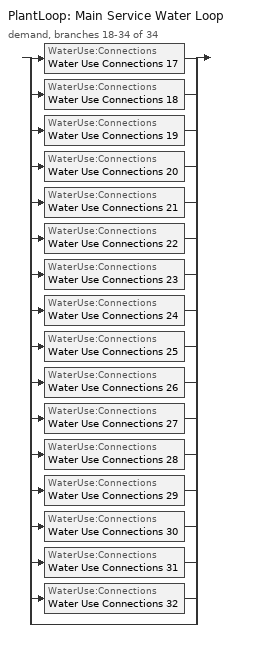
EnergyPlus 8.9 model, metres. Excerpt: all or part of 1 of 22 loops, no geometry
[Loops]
PlantLoop 'Main Service Water Loop'
 demand, branches 18-34 of 34: split
  | WaterUse:Connections 'Water Use Connections 17'
  | WaterUse:Connections 'Water Use Connections 18'
  | WaterUse:Connections 'Water Use Connections 19'
  | WaterUse:Connections 'Water Use Connections 20'
  | WaterUse:Connections 'Water Use Connections 21'
  | WaterUse:Connections 'Water Use Connections 22'
  | WaterUse:Connections 'Water Use Connections 23'
  | WaterUse:Connections 'Water Use Connections 24'
  | WaterUse:Connections 'Water Use Connections 25'
  | WaterUse:Connections 'Water Use Connections 26'
  | WaterUse:Connections 'Water Use Connections 27'
  | WaterUse:Connections 'Water Use Connections 28'
  | WaterUse:Connections 'Water Use Connections 29'
  | WaterUse:Connections 'Water Use Connections 30'
  | WaterUse:Connections 'Water Use Connections 31'
  | WaterUse:Connections 'Water Use Connections 32'
  | bypass
[WaterUse:Connections]
Name | Water Use Equipment Name 1
Water Use Connections 17 | Kitchen_zn_1_flr_1 Service Water Use 0.11gal/min
Water Use Connections 18 | Library_media_center_zn_1_flr_2 Service Water Use 0.32gal/min
Water Use Connections 19 | Mult_class_1_pod_1_zn_1_flr_1 Service Water Use 0.35gal/min
Water Use Connections 20 | Mult_class_1_pod_1_zn_1_flr_2 Service Water Use 0.35gal/min
Water Use Connections 21 | Mult_class_1_pod_2_zn_1_flr_1 Service Water Use 0.35gal/min
Water Use Connections 22 | Mult_class_1_pod_2_zn_1_flr_2 Service Water Use 0.35gal/min
Water Use Connections 23 | Mult_class_1_pod_3_zn_1_flr_1 Service Water Use 0.35gal/min
Water Use Connections 24 | Mult_class_1_pod_3_zn_1_flr_2 Service Water Use 0.35gal/min
Water Use Connections 25 | Mult_class_2_pod_1_zn_1_flr_1 Service Water Use 0.35gal/min
Water Use Connections 26 | Mult_class_2_pod_1_zn_1_flr_2 Service Water Use 0.35gal/min
Water Use Connections 27 | Mult_class_2_pod_2_zn_1_flr_1 Service Water Use 0.35gal/min
Water Use Connections 28 | Mult_class_2_pod_2_zn_1_flr_2 Service Water Use 0.35gal/min
Water Use Connections 29 | Mult_class_2_pod_3_zn_1_flr_1 Service Water Use 0.35gal/min
Water Use Connections 30 | Mult_class_2_pod_3_zn_1_flr_2 Service Water Use 0.35gal/min
Water Use Connections 31 | Offices_zn_1_flr_1 Service Water Use 0.2gal/min
Water Use Connections 32 | Offices_zn_1_flr_2 Service Water Use 0.2gal/min
[WaterUse:Equipment]
Name | Peak Flow Rate {m3/s} | Flow Rate Fraction Schedule | Target Temperature Schedule | Zone | Sensible Fraction Schedule | Latent Fraction Schedule
Kitchen_zn_1_flr_1 Service Water Use 0.11gal/min | 6.88336e-06 | NECB-B-Service Water Heating | Schedule Ruleset 53 | ALL_ST=Food preparation area_FL=Building Story 1_SCH=B | Schedule Ruleset 51 | Schedule Ruleset 52
Library_media_center_zn_1_flr_2 Service Water Use 0.32gal/min | 2.00765e-05 | NECB-C-Service Water Heating | Schedule Ruleset 56 | ALL_ST=Library reading area_FL=Building Story 2_SCH=C | Schedule Ruleset 54 | Schedule Ruleset 55
Mult_class_1_pod_1_zn_1_flr_1 Service Water Use 0.35gal/min | 2.19566e-05 | NECB-D-Service Water Heating | Schedule Ruleset 59 | ALL_ST=Classroom/Lecture hall/Training room other_FL=Building Story 1_SCH=D 2 | Schedule Ruleset 57 | Schedule Ruleset 58
Mult_class_1_pod_1_zn_1_flr_2 Service Water Use 0.35gal/min | 2.19566e-05 | NECB-D-Service Water Heating | Schedule Ruleset 62 | ALL_ST=Classroom/Lecture hall/Training room other_FL=Building Story 2_SCH=D 1 | Schedule Ruleset 60 | Schedule Ruleset 61
Mult_class_1_pod_2_zn_1_flr_1 Service Water Use 0.35gal/min | 2.19566e-05 | NECB-D-Service Water Heating | Schedule Ruleset 65 | ALL_ST=Classroom/Lecture hall/Training room other_FL=Building Story 1_SCH=D 2 | Schedule Ruleset 63 | Schedule Ruleset 64
Mult_class_1_pod_2_zn_1_flr_2 Service Water Use 0.35gal/min | 2.19566e-05 | NECB-D-Service Water Heating | Schedule Ruleset 68 | ALL_ST=Classroom/Lecture hall/Training room other_FL=Building Story 2_SCH=D 1 | Schedule Ruleset 66 | Schedule Ruleset 67
Mult_class_1_pod_3_zn_1_flr_1 Service Water Use 0.35gal/min | 2.19566e-05 | NECB-D-Service Water Heating | Schedule Ruleset 71 | ALL_ST=Classroom/Lecture hall/Training room other_FL=Building Story 1_SCH=D 2 | Schedule Ruleset 69 | Schedule Ruleset 70
Mult_class_1_pod_3_zn_1_flr_2 Service Water Use 0.35gal/min | 2.19566e-05 | NECB-D-Service Water Heating | Schedule Ruleset 74 | ALL_ST=Classroom/Lecture hall/Training room other_FL=Building Story 2_SCH=D 1 | Schedule Ruleset 72 | Schedule Ruleset 73
Mult_class_2_pod_1_zn_1_flr_1 Service Water Use 0.35gal/min | 2.19566e-05 | NECB-D-Service Water Heating | Schedule Ruleset 77 | ALL_ST=Classroom/Lecture hall/Training room other_FL=Building Story 1_SCH=D 1 | Schedule Ruleset 75 | Schedule Ruleset 76
Mult_class_2_pod_1_zn_1_flr_2 Service Water Use 0.35gal/min | 2.19566e-05 | NECB-D-Service Water Heating | Schedule Ruleset 80 | ALL_ST=Classroom/Lecture hall/Training room other_FL=Building Story 2_SCH=D 2 | Schedule Ruleset 78 | Schedule Ruleset 79
Mult_class_2_pod_2_zn_1_flr_1 Service Water Use 0.35gal/min | 2.19566e-05 | NECB-D-Service Water Heating | Schedule Ruleset 83 | ALL_ST=Classroom/Lecture hall/Training room other_FL=Building Story 1_SCH=D 1 | Schedule Ruleset 81 | Schedule Ruleset 82
Mult_class_2_pod_2_zn_1_flr_2 Service Water Use 0.35gal/min | 2.19566e-05 | NECB-D-Service Water Heating | Schedule Ruleset 86 | ALL_ST=Classroom/Lecture hall/Training room other_FL=Building Story 2_SCH=D 2 | Schedule Ruleset 84 | Schedule Ruleset 85
Mult_class_2_pod_3_zn_1_flr_1 Service Water Use 0.35gal/min | 2.19566e-05 | NECB-D-Service Water Heating | Schedule Ruleset 89 | ALL_ST=Classroom/Lecture hall/Training room other_FL=Building Story 1_SCH=D 1 | Schedule Ruleset 87 | Schedule Ruleset 88
Mult_class_2_pod_3_zn_1_flr_2 Service Water Use 0.35gal/min | 2.19566e-05 | NECB-D-Service Water Heating | Schedule Ruleset 92 | ALL_ST=Classroom/Lecture hall/Training room other_FL=Building Story 2_SCH=D 2 | Schedule Ruleset 90 | Schedule Ruleset 91
Offices_zn_1_flr_1 Service Water Use 0.2gal/min | 1.27151e-05 | NECB-A-Service Water Heating | Schedule Ruleset 95 | ALL_ST=Office enclosed <= 25 m2_FL=Building Story 1_SCH=A | Schedule Ruleset 93 | Schedule Ruleset 94
Offices_zn_1_flr_2 Service Water Use 0.2gal/min | 1.27151e-05 | NECB-A-Service Water Heating | Schedule Ruleset 98 | ALL_ST=Office enclosed <= 25 m2_FL=Building Story 2_SCH=A | Schedule Ruleset 96 | Schedule Ruleset 97
[Schedule:Day:Interval]
NECB-A-Service Water Heating Default; NECB-A-Service Water Heating Default|Wkdy Day: No, 07:00, 0.05, 08:00, 0.1, 10:00, 0.5, 16:00, 0.9, 17:00, 0.7, 18:00, 0.5, 19:00, 0.3, 22:00, 0.2, 24:00, 0.05
NECB-A-Service Water Heating Sat Day; NECB-A-Service Water Heating Sun|Hol Day; NECB-D-Service Water Heating Sat Day; NECB-D-Service Water Heating Sun|Hol Day; Schedule Day 54; Schedule Day 57; Schedule Day 60; Schedule Day 63; Schedule Day 66; Schedule Day 69; Schedule Day 72; Schedule Day 75; Schedule Day 78; Schedule Day 81; Schedule Day 84; Schedule Day 87; Schedule Day 90; Schedule Day 93; Schedule Day 96; Schedule Day 99: No, 24:00, 0.05
NECB-B-Service Water Heating Default; NECB-B-Service Water Heating Default|Wkdy Day: No, 01:00, 0.6, 02:00, 0.5, 09:00, 0.05, 11:00, 0.7, 12:00, 0.4, 13:00, 0.5, 15:00, 0.6, 16:00, 0.4, 18:00, 0.3, 19:00, 0.4, 20:00, 0.5, 22:00, 0.8, 24:00, 0.9
NECB-B-Service Water Heating Sat Day: No, 01:00, 0.7, 02:00, 0.6, 09:00, 0.05, 11:00, 0.7, 12:00, 0.4, 13:00, 0.5, 15:00, 0.6, 16:00, 0.4, 18:00, 0.3, 19:00, 0.4, 20:00, 0.5, 22:00, 0.8, 24:00, 0.9
NECB-B-Service Water Heating Sun|Hol Day: No, 01:00, 0.5, 02:00, 0.6, 09:00, 0.05, 11:00, 0.7, 12:00, 0.4, 13:00, 0.5, 15:00, 0.6, 16:00, 0.4, 18:00, 0.3, 19:00, 0.4, 20:00, 0.5, 22:00, 0.8, 24:00, 0.5
NECB-C-Service Water Heating Default; NECB-C-Service Water Heating Default|Wkdy Day: No, 08:00, 0.05, 09:00, 0.1, 10:00, 0.2, 11:00, 0.3, 12:00, 0.4, 16:00, 0.8, 17:00, 0.6, 18:00, 0.4, 19:00, 0.3, 21:00, 0.2, 24:00, 0.05
NECB-C-Service Water Heating Sat Day: No, 08:00, 0.05, 09:00, 0.1, 10:00, 0.2, 11:00, 0.3, 12:00, 0.5, 16:00, 0.9, 17:00, 0.7, 18:00, 0.5, 19:00, 0.3, 21:00, 0.2, 24:00, 0.05
NECB-C-Service Water Heating Sun|Hol Day: No, 08:00, 0.05, 09:00, 0.1, 10:00, 0.2, 11:00, 0.3, 12:00, 0.5, 17:00, 0.9, 18:00, 0.5, 19:00, 0.3, 24:00, 0.05
NECB-D-Service Water Heating Default; NECB-D-Service Water Heating Default|Wkdy Day: No, 08:00, 0.05, 10:00, 0.5, 16:00, 0.9, 17:00, 0.7, 18:00, 0.3, 21:00, 0.5, 22:00, 0.3, 24:00, 0.05
Schedule Day 100; Schedule Day 55; Schedule Day 58; Schedule Day 61; Schedule Day 64; Schedule Day 67; Schedule Day 70; Schedule Day 73; Schedule Day 76; Schedule Day 79; Schedule Day 82; Schedule Day 85; Schedule Day 88; Schedule Day 91; Schedule Day 94; Schedule Day 97: No, 24:00, 60
Schedule Day 53; Schedule Day 56; Schedule Day 59; Schedule Day 62; Schedule Day 65; Schedule Day 68; Schedule Day 71; Schedule Day 74; Schedule Day 77; Schedule Day 80; Schedule Day 83; Schedule Day 86; Schedule Day 89; Schedule Day 92; Schedule Day 95; Schedule Day 98: No, 24:00, 0.2
[Schedule:Week:Daily]
NECB-A-Service Water Heating Week Rule - Jan1-Dec31: NECB-A-Service Water Heating Sun|Hol Day, NECB-A-Service Water Heating Default|Wkdy Day, NECB-A-Service Water Heating Default|Wkdy Day, NECB-A-Service Water Heating Default|Wkdy Day, NECB-A-Service Water Heating Default|Wkdy Day, NECB-A-Service Water Heating Default|Wkdy Day, NECB-A-Service Water Heating Sat Day, NECB-A-Service Water Heating Default, NECB-A-Service Water Heating Default, NECB-A-Service Water Heating Default, NECB-A-Service Water Heating Default, NECB-A-Service Water Heating Default
NECB-B-Service Water Heating Week Rule - Jan1-Dec31: NECB-B-Service Water Heating Sun|Hol Day, NECB-B-Service Water Heating Default|Wkdy Day, NECB-B-Service Water Heating Default|Wkdy Day, NECB-B-Service Water Heating Default|Wkdy Day, NECB-B-Service Water Heating Default|Wkdy Day, NECB-B-Service Water Heating Default|Wkdy Day, NECB-B-Service Water Heating Sat Day, NECB-B-Service Water Heating Default, NECB-B-Service Water Heating Default, NECB-B-Service Water Heating Default, NECB-B-Service Water Heating Default, NECB-B-Service Water Heating Default
NECB-C-Service Water Heating Week Rule - Jan1-Dec31: NECB-C-Service Water Heating Sun|Hol Day, NECB-C-Service Water Heating Default|Wkdy Day, NECB-C-Service Water Heating Default|Wkdy Day, NECB-C-Service Water Heating Default|Wkdy Day, NECB-C-Service Water Heating Default|Wkdy Day, NECB-C-Service Water Heating Default|Wkdy Day, NECB-C-Service Water Heating Sat Day, NECB-C-Service Water Heating Default, NECB-C-Service Water Heating Default, NECB-C-Service Water Heating Default, NECB-C-Service Water Heating Default, NECB-C-Service Water Heating Default
NECB-D-Service Water Heating Week Rule - Jan1-Dec31: NECB-D-Service Water Heating Sun|Hol Day, NECB-D-Service Water Heating Default|Wkdy Day, NECB-D-Service Water Heating Default|Wkdy Day, NECB-D-Service Water Heating Default|Wkdy Day, NECB-D-Service Water Heating Default|Wkdy Day, NECB-D-Service Water Heating Default|Wkdy Day, NECB-D-Service Water Heating Sat Day, NECB-D-Service Water Heating Default, NECB-D-Service Water Heating Default, NECB-D-Service Water Heating Default, NECB-D-Service Water Heating Default, NECB-D-Service Water Heating Default
Schedule Ruleset 51 Week Rule - Jan1-Dec31: Schedule Day 53, Schedule Day 53, Schedule Day 53, Schedule Day 53, Schedule Day 53, Schedule Day 53, Schedule Day 53, Schedule Day 53, Schedule Day 53, Schedule Day 53, Schedule Day 53, Schedule Day 53
Schedule Ruleset 52 Week Rule - Jan1-Dec31: Schedule Day 54, Schedule Day 54, Schedule Day 54, Schedule Day 54, Schedule Day 54, Schedule Day 54, Schedule Day 54, Schedule Day 54, Schedule Day 54, Schedule Day 54, Schedule Day 54, Schedule Day 54
Schedule Ruleset 53 Week Rule - Jan1-Dec31: Schedule Day 55, Schedule Day 55, Schedule Day 55, Schedule Day 55, Schedule Day 55, Schedule Day 55, Schedule Day 55, Schedule Day 55, Schedule Day 55, Schedule Day 55, Schedule Day 55, Schedule Day 55
Schedule Ruleset 54 Week Rule - Jan1-Dec31: Schedule Day 56, Schedule Day 56, Schedule Day 56, Schedule Day 56, Schedule Day 56, Schedule Day 56, Schedule Day 56, Schedule Day 56, Schedule Day 56, Schedule Day 56, Schedule Day 56, Schedule Day 56
Schedule Ruleset 55 Week Rule - Jan1-Dec31: Schedule Day 57, Schedule Day 57, Schedule Day 57, Schedule Day 57, Schedule Day 57, Schedule Day 57, Schedule Day 57, Schedule Day 57, Schedule Day 57, Schedule Day 57, Schedule Day 57, Schedule Day 57
Schedule Ruleset 56 Week Rule - Jan1-Dec31: Schedule Day 58, Schedule Day 58, Schedule Day 58, Schedule Day 58, Schedule Day 58, Schedule Day 58, Schedule Day 58, Schedule Day 58, Schedule Day 58, Schedule Day 58, Schedule Day 58, Schedule Day 58
Schedule Ruleset 57 Week Rule - Jan1-Dec31: Schedule Day 59, Schedule Day 59, Schedule Day 59, Schedule Day 59, Schedule Day 59, Schedule Day 59, Schedule Day 59, Schedule Day 59, Schedule Day 59, Schedule Day 59, Schedule Day 59, Schedule Day 59
Schedule Ruleset 58 Week Rule - Jan1-Dec31: Schedule Day 60, Schedule Day 60, Schedule Day 60, Schedule Day 60, Schedule Day 60, Schedule Day 60, Schedule Day 60, Schedule Day 60, Schedule Day 60, Schedule Day 60, Schedule Day 60, Schedule Day 60
Schedule Ruleset 59 Week Rule - Jan1-Dec31: Schedule Day 61, Schedule Day 61, Schedule Day 61, Schedule Day 61, Schedule Day 61, Schedule Day 61, Schedule Day 61, Schedule Day 61, Schedule Day 61, Schedule Day 61, Schedule Day 61, Schedule Day 61
Schedule Ruleset 60 Week Rule - Jan1-Dec31: Schedule Day 62, Schedule Day 62, Schedule Day 62, Schedule Day 62, Schedule Day 62, Schedule Day 62, Schedule Day 62, Schedule Day 62, Schedule Day 62, Schedule Day 62, Schedule Day 62, Schedule Day 62
Schedule Ruleset 61 Week Rule - Jan1-Dec31: Schedule Day 63, Schedule Day 63, Schedule Day 63, Schedule Day 63, Schedule Day 63, Schedule Day 63, Schedule Day 63, Schedule Day 63, Schedule Day 63, Schedule Day 63, Schedule Day 63, Schedule Day 63
Schedule Ruleset 62 Week Rule - Jan1-Dec31: Schedule Day 64, Schedule Day 64, Schedule Day 64, Schedule Day 64, Schedule Day 64, Schedule Day 64, Schedule Day 64, Schedule Day 64, Schedule Day 64, Schedule Day 64, Schedule Day 64, Schedule Day 64
Schedule Ruleset 63 Week Rule - Jan1-Dec31: Schedule Day 65, Schedule Day 65, Schedule Day 65, Schedule Day 65, Schedule Day 65, Schedule Day 65, Schedule Day 65, Schedule Day 65, Schedule Day 65, Schedule Day 65, Schedule Day 65, Schedule Day 65
Schedule Ruleset 64 Week Rule - Jan1-Dec31: Schedule Day 66, Schedule Day 66, Schedule Day 66, Schedule Day 66, Schedule Day 66, Schedule Day 66, Schedule Day 66, Schedule Day 66, Schedule Day 66, Schedule Day 66, Schedule Day 66, Schedule Day 66
Schedule Ruleset 65 Week Rule - Jan1-Dec31: Schedule Day 67, Schedule Day 67, Schedule Day 67, Schedule Day 67, Schedule Day 67, Schedule Day 67, Schedule Day 67, Schedule Day 67, Schedule Day 67, Schedule Day 67, Schedule Day 67, Schedule Day 67
Schedule Ruleset 66 Week Rule - Jan1-Dec31: Schedule Day 68, Schedule Day 68, Schedule Day 68, Schedule Day 68, Schedule Day 68, Schedule Day 68, Schedule Day 68, Schedule Day 68, Schedule Day 68, Schedule Day 68, Schedule Day 68, Schedule Day 68
Schedule Ruleset 67 Week Rule - Jan1-Dec31: Schedule Day 69, Schedule Day 69, Schedule Day 69, Schedule Day 69, Schedule Day 69, Schedule Day 69, Schedule Day 69, Schedule Day 69, Schedule Day 69, Schedule Day 69, Schedule Day 69, Schedule Day 69
Schedule Ruleset 68 Week Rule - Jan1-Dec31: Schedule Day 70, Schedule Day 70, Schedule Day 70, Schedule Day 70, Schedule Day 70, Schedule Day 70, Schedule Day 70, Schedule Day 70, Schedule Day 70, Schedule Day 70, Schedule Day 70, Schedule Day 70
Schedule Ruleset 69 Week Rule - Jan1-Dec31: Schedule Day 71, Schedule Day 71, Schedule Day 71, Schedule Day 71, Schedule Day 71, Schedule Day 71, Schedule Day 71, Schedule Day 71, Schedule Day 71, Schedule Day 71, Schedule Day 71, Schedule Day 71
Schedule Ruleset 70 Week Rule - Jan1-Dec31: Schedule Day 72, Schedule Day 72, Schedule Day 72, Schedule Day 72, Schedule Day 72, Schedule Day 72, Schedule Day 72, Schedule Day 72, Schedule Day 72, Schedule Day 72, Schedule Day 72, Schedule Day 72
Schedule Ruleset 71 Week Rule - Jan1-Dec31: Schedule Day 73, Schedule Day 73, Schedule Day 73, Schedule Day 73, Schedule Day 73, Schedule Day 73, Schedule Day 73, Schedule Day 73, Schedule Day 73, Schedule Day 73, Schedule Day 73, Schedule Day 73
Schedule Ruleset 72 Week Rule - Jan1-Dec31: Schedule Day 74, Schedule Day 74, Schedule Day 74, Schedule Day 74, Schedule Day 74, Schedule Day 74, Schedule Day 74, Schedule Day 74, Schedule Day 74, Schedule Day 74, Schedule Day 74, Schedule Day 74
Schedule Ruleset 73 Week Rule - Jan1-Dec31: Schedule Day 75, Schedule Day 75, Schedule Day 75, Schedule Day 75, Schedule Day 75, Schedule Day 75, Schedule Day 75, Schedule Day 75, Schedule Day 75, Schedule Day 75, Schedule Day 75, Schedule Day 75
Schedule Ruleset 74 Week Rule - Jan1-Dec31: Schedule Day 76, Schedule Day 76, Schedule Day 76, Schedule Day 76, Schedule Day 76, Schedule Day 76, Schedule Day 76, Schedule Day 76, Schedule Day 76, Schedule Day 76, Schedule Day 76, Schedule Day 76
Schedule Ruleset 75 Week Rule - Jan1-Dec31: Schedule Day 77, Schedule Day 77, Schedule Day 77, Schedule Day 77, Schedule Day 77, Schedule Day 77, Schedule Day 77, Schedule Day 77, Schedule Day 77, Schedule Day 77, Schedule Day 77, Schedule Day 77
Schedule Ruleset 76 Week Rule - Jan1-Dec31: Schedule Day 78, Schedule Day 78, Schedule Day 78, Schedule Day 78, Schedule Day 78, Schedule Day 78, Schedule Day 78, Schedule Day 78, Schedule Day 78, Schedule Day 78, Schedule Day 78, Schedule Day 78
Schedule Ruleset 77 Week Rule - Jan1-Dec31: Schedule Day 79, Schedule Day 79, Schedule Day 79, Schedule Day 79, Schedule Day 79, Schedule Day 79, Schedule Day 79, Schedule Day 79, Schedule Day 79, Schedule Day 79, Schedule Day 79, Schedule Day 79
Schedule Ruleset 78 Week Rule - Jan1-Dec31: Schedule Day 80, Schedule Day 80, Schedule Day 80, Schedule Day 80, Schedule Day 80, Schedule Day 80, Schedule Day 80, Schedule Day 80, Schedule Day 80, Schedule Day 80, Schedule Day 80, Schedule Day 80
Schedule Ruleset 79 Week Rule - Jan1-Dec31: Schedule Day 81, Schedule Day 81, Schedule Day 81, Schedule Day 81, Schedule Day 81, Schedule Day 81, Schedule Day 81, Schedule Day 81, Schedule Day 81, Schedule Day 81, Schedule Day 81, Schedule Day 81
Schedule Ruleset 80 Week Rule - Jan1-Dec31: Schedule Day 82, Schedule Day 82, Schedule Day 82, Schedule Day 82, Schedule Day 82, Schedule Day 82, Schedule Day 82, Schedule Day 82, Schedule Day 82, Schedule Day 82, Schedule Day 82, Schedule Day 82
Schedule Ruleset 81 Week Rule - Jan1-Dec31: Schedule Day 83, Schedule Day 83, Schedule Day 83, Schedule Day 83, Schedule Day 83, Schedule Day 83, Schedule Day 83, Schedule Day 83, Schedule Day 83, Schedule Day 83, Schedule Day 83, Schedule Day 83
Schedule Ruleset 82 Week Rule - Jan1-Dec31: Schedule Day 84, Schedule Day 84, Schedule Day 84, Schedule Day 84, Schedule Day 84, Schedule Day 84, Schedule Day 84, Schedule Day 84, Schedule Day 84, Schedule Day 84, Schedule Day 84, Schedule Day 84
Schedule Ruleset 83 Week Rule - Jan1-Dec31: Schedule Day 85, Schedule Day 85, Schedule Day 85, Schedule Day 85, Schedule Day 85, Schedule Day 85, Schedule Day 85, Schedule Day 85, Schedule Day 85, Schedule Day 85, Schedule Day 85, Schedule Day 85
Schedule Ruleset 84 Week Rule - Jan1-Dec31: Schedule Day 86, Schedule Day 86, Schedule Day 86, Schedule Day 86, Schedule Day 86, Schedule Day 86, Schedule Day 86, Schedule Day 86, Schedule Day 86, Schedule Day 86, Schedule Day 86, Schedule Day 86
Schedule Ruleset 85 Week Rule - Jan1-Dec31: Schedule Day 87, Schedule Day 87, Schedule Day 87, Schedule Day 87, Schedule Day 87, Schedule Day 87, Schedule Day 87, Schedule Day 87, Schedule Day 87, Schedule Day 87, Schedule Day 87, Schedule Day 87
Schedule Ruleset 86 Week Rule - Jan1-Dec31: Schedule Day 88, Schedule Day 88, Schedule Day 88, Schedule Day 88, Schedule Day 88, Schedule Day 88, Schedule Day 88, Schedule Day 88, Schedule Day 88, Schedule Day 88, Schedule Day 88, Schedule Day 88
Schedule Ruleset 87 Week Rule - Jan1-Dec31: Schedule Day 89, Schedule Day 89, Schedule Day 89, Schedule Day 89, Schedule Day 89, Schedule Day 89, Schedule Day 89, Schedule Day 89, Schedule Day 89, Schedule Day 89, Schedule Day 89, Schedule Day 89
Schedule Ruleset 88 Week Rule - Jan1-Dec31: Schedule Day 90, Schedule Day 90, Schedule Day 90, Schedule Day 90, Schedule Day 90, Schedule Day 90, Schedule Day 90, Schedule Day 90, Schedule Day 90, Schedule Day 90, Schedule Day 90, Schedule Day 90
Schedule Ruleset 89 Week Rule - Jan1-Dec31: Schedule Day 91, Schedule Day 91, Schedule Day 91, Schedule Day 91, Schedule Day 91, Schedule Day 91, Schedule Day 91, Schedule Day 91, Schedule Day 91, Schedule Day 91, Schedule Day 91, Schedule Day 91
Schedule Ruleset 90 Week Rule - Jan1-Dec31: Schedule Day 92, Schedule Day 92, Schedule Day 92, Schedule Day 92, Schedule Day 92, Schedule Day 92, Schedule Day 92, Schedule Day 92, Schedule Day 92, Schedule Day 92, Schedule Day 92, Schedule Day 92
Schedule Ruleset 91 Week Rule - Jan1-Dec31: Schedule Day 93, Schedule Day 93, Schedule Day 93, Schedule Day 93, Schedule Day 93, Schedule Day 93, Schedule Day 93, Schedule Day 93, Schedule Day 93, Schedule Day 93, Schedule Day 93, Schedule Day 93
Schedule Ruleset 92 Week Rule - Jan1-Dec31: Schedule Day 94, Schedule Day 94, Schedule Day 94, Schedule Day 94, Schedule Day 94, Schedule Day 94, Schedule Day 94, Schedule Day 94, Schedule Day 94, Schedule Day 94, Schedule Day 94, Schedule Day 94
Schedule Ruleset 93 Week Rule - Jan1-Dec31: Schedule Day 95, Schedule Day 95, Schedule Day 95, Schedule Day 95, Schedule Day 95, Schedule Day 95, Schedule Day 95, Schedule Day 95, Schedule Day 95, Schedule Day 95, Schedule Day 95, Schedule Day 95
Schedule Ruleset 94 Week Rule - Jan1-Dec31: Schedule Day 96, Schedule Day 96, Schedule Day 96, Schedule Day 96, Schedule Day 96, Schedule Day 96, Schedule Day 96, Schedule Day 96, Schedule Day 96, Schedule Day 96, Schedule Day 96, Schedule Day 96
Schedule Ruleset 95 Week Rule - Jan1-Dec31: Schedule Day 97, Schedule Day 97, Schedule Day 97, Schedule Day 97, Schedule Day 97, Schedule Day 97, Schedule Day 97, Schedule Day 97, Schedule Day 97, Schedule Day 97, Schedule Day 97, Schedule Day 97
Schedule Ruleset 96 Week Rule - Jan1-Dec31: Schedule Day 98, Schedule Day 98, Schedule Day 98, Schedule Day 98, Schedule Day 98, Schedule Day 98, Schedule Day 98, Schedule Day 98, Schedule Day 98, Schedule Day 98, Schedule Day 98, Schedule Day 98
Schedule Ruleset 97 Week Rule - Jan1-Dec31: Schedule Day 99, Schedule Day 99, Schedule Day 99, Schedule Day 99, Schedule Day 99, Schedule Day 99, Schedule Day 99, Schedule Day 99, Schedule Day 99, Schedule Day 99, Schedule Day 99, Schedule Day 99
Schedule Ruleset 98 Week Rule - Jan1-Dec31: Schedule Day 100, Schedule Day 100, Schedule Day 100, Schedule Day 100, Schedule Day 100, Schedule Day 100, Schedule Day 100, Schedule Day 100, Schedule Day 100, Schedule Day 100, Schedule Day 100, Schedule Day 100
[Schedule:Year]
NECB-A-Service Water Heating: NECB-A-Service Water Heating Week Rule - Jan1-Dec31, 1, 1, 12, 31
NECB-B-Service Water Heating: NECB-B-Service Water Heating Week Rule - Jan1-Dec31, 1, 1, 12, 31
NECB-C-Service Water Heating: NECB-C-Service Water Heating Week Rule - Jan1-Dec31, 1, 1, 12, 31
NECB-D-Service Water Heating: NECB-D-Service Water Heating Week Rule - Jan1-Dec31, 1, 1, 12, 31
Schedule Ruleset 51: Schedule Ruleset 51 Week Rule - Jan1-Dec31, 1, 1, 12, 31
Schedule Ruleset 52: Schedule Ruleset 52 Week Rule - Jan1-Dec31, 1, 1, 12, 31
Schedule Ruleset 53: Schedule Ruleset 53 Week Rule - Jan1-Dec31, 1, 1, 12, 31
Schedule Ruleset 54: Schedule Ruleset 54 Week Rule - Jan1-Dec31, 1, 1, 12, 31
Schedule Ruleset 55: Schedule Ruleset 55 Week Rule - Jan1-Dec31, 1, 1, 12, 31
Schedule Ruleset 56: Schedule Ruleset 56 Week Rule - Jan1-Dec31, 1, 1, 12, 31
Schedule Ruleset 57: Schedule Ruleset 57 Week Rule - Jan1-Dec31, 1, 1, 12, 31
Schedule Ruleset 58: Schedule Ruleset 58 Week Rule - Jan1-Dec31, 1, 1, 12, 31
Schedule Ruleset 59: Schedule Ruleset 59 Week Rule - Jan1-Dec31, 1, 1, 12, 31
Schedule Ruleset 60: Schedule Ruleset 60 Week Rule - Jan1-Dec31, 1, 1, 12, 31
Schedule Ruleset 61: Schedule Ruleset 61 Week Rule - Jan1-Dec31, 1, 1, 12, 31
Schedule Ruleset 62: Schedule Ruleset 62 Week Rule - Jan1-Dec31, 1, 1, 12, 31
Schedule Ruleset 63: Schedule Ruleset 63 Week Rule - Jan1-Dec31, 1, 1, 12, 31
Schedule Ruleset 64: Schedule Ruleset 64 Week Rule - Jan1-Dec31, 1, 1, 12, 31
Schedule Ruleset 65: Schedule Ruleset 65 Week Rule - Jan1-Dec31, 1, 1, 12, 31
Schedule Ruleset 66: Schedule Ruleset 66 Week Rule - Jan1-Dec31, 1, 1, 12, 31
Schedule Ruleset 67: Schedule Ruleset 67 Week Rule - Jan1-Dec31, 1, 1, 12, 31
Schedule Ruleset 68: Schedule Ruleset 68 Week Rule - Jan1-Dec31, 1, 1, 12, 31
Schedule Ruleset 69: Schedule Ruleset 69 Week Rule - Jan1-Dec31, 1, 1, 12, 31
Schedule Ruleset 70: Schedule Ruleset 70 Week Rule - Jan1-Dec31, 1, 1, 12, 31
Schedule Ruleset 71: Schedule Ruleset 71 Week Rule - Jan1-Dec31, 1, 1, 12, 31
Schedule Ruleset 72: Schedule Ruleset 72 Week Rule - Jan1-Dec31, 1, 1, 12, 31
Schedule Ruleset 73: Schedule Ruleset 73 Week Rule - Jan1-Dec31, 1, 1, 12, 31
Schedule Ruleset 74: Schedule Ruleset 74 Week Rule - Jan1-Dec31, 1, 1, 12, 31
Schedule Ruleset 75: Schedule Ruleset 75 Week Rule - Jan1-Dec31, 1, 1, 12, 31
Schedule Ruleset 76: Schedule Ruleset 76 Week Rule - Jan1-Dec31, 1, 1, 12, 31
Schedule Ruleset 77: Schedule Ruleset 77 Week Rule - Jan1-Dec31, 1, 1, 12, 31
Schedule Ruleset 78: Schedule Ruleset 78 Week Rule - Jan1-Dec31, 1, 1, 12, 31
Schedule Ruleset 79: Schedule Ruleset 79 Week Rule - Jan1-Dec31, 1, 1, 12, 31
Schedule Ruleset 80: Schedule Ruleset 80 Week Rule - Jan1-Dec31, 1, 1, 12, 31
Schedule Ruleset 81: Schedule Ruleset 81 Week Rule - Jan1-Dec31, 1, 1, 12, 31
Schedule Ruleset 82: Schedule Ruleset 82 Week Rule - Jan1-Dec31, 1, 1, 12, 31
Schedule Ruleset 83: Schedule Ruleset 83 Week Rule - Jan1-Dec31, 1, 1, 12, 31
Schedule Ruleset 84: Schedule Ruleset 84 Week Rule - Jan1-Dec31, 1, 1, 12, 31
Schedule Ruleset 85: Schedule Ruleset 85 Week Rule - Jan1-Dec31, 1, 1, 12, 31
Schedule Ruleset 86: Schedule Ruleset 86 Week Rule - Jan1-Dec31, 1, 1, 12, 31
Schedule Ruleset 87: Schedule Ruleset 87 Week Rule - Jan1-Dec31, 1, 1, 12, 31
Schedule Ruleset 88: Schedule Ruleset 88 Week Rule - Jan1-Dec31, 1, 1, 12, 31
Schedule Ruleset 89: Schedule Ruleset 89 Week Rule - Jan1-Dec31, 1, 1, 12, 31
Schedule Ruleset 90: Schedule Ruleset 90 Week Rule - Jan1-Dec31, 1, 1, 12, 31
Schedule Ruleset 91: Schedule Ruleset 91 Week Rule - Jan1-Dec31, 1, 1, 12, 31
Schedule Ruleset 92: Schedule Ruleset 92 Week Rule - Jan1-Dec31, 1, 1, 12, 31
Schedule Ruleset 93: Schedule Ruleset 93 Week Rule - Jan1-Dec31, 1, 1, 12, 31
Schedule Ruleset 94: Schedule Ruleset 94 Week Rule - Jan1-Dec31, 1, 1, 12, 31
Schedule Ruleset 95: Schedule Ruleset 95 Week Rule - Jan1-Dec31, 1, 1, 12, 31
Schedule Ruleset 96: Schedule Ruleset 96 Week Rule - Jan1-Dec31, 1, 1, 12, 31
Schedule Ruleset 97: Schedule Ruleset 97 Week Rule - Jan1-Dec31, 1, 1, 12, 31
Schedule Ruleset 98: Schedule Ruleset 98 Week Rule - Jan1-Dec31, 1, 1, 12, 31
